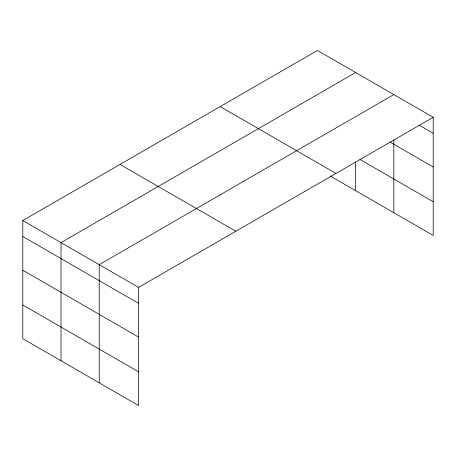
<?xml version="1.0" encoding="UTF-8"?>
<svg xmlns="http://www.w3.org/2000/svg" width="456" height="456" viewBox="0 0 456 456"><rect width="100%" height="100%" fill="white"/><g stroke="black" fill="none" stroke-linecap="round" stroke-linejoin="round"><path stroke-width="0.68" d="M22.8 220.544L138.59 287.394L138.59 405.549L22.8 338.7L22.8 220.544L317.41 50.451L433.2 117.3L433.2 235.456L330.355 176.079M355.623 72.515L61.013 242.603L61.013 360.759M393.83 94.574L99.22 264.668L99.22 382.818M138.59 287.394L433.2 117.3M419.053 125.109L433.2 133.277M390.137 142.129L433.2 166.993M359.938 159.435L433.2 201.734M220.191 106.584L335.981 173.434M120.019 164.416L235.809 231.266M22.8 236.516L138.59 303.365M22.8 270.237L138.59 337.087M22.8 304.978L138.59 371.828M393.83 140.049L393.83 212.724M355.623 161.863L355.623 190.665"/></g></svg>
